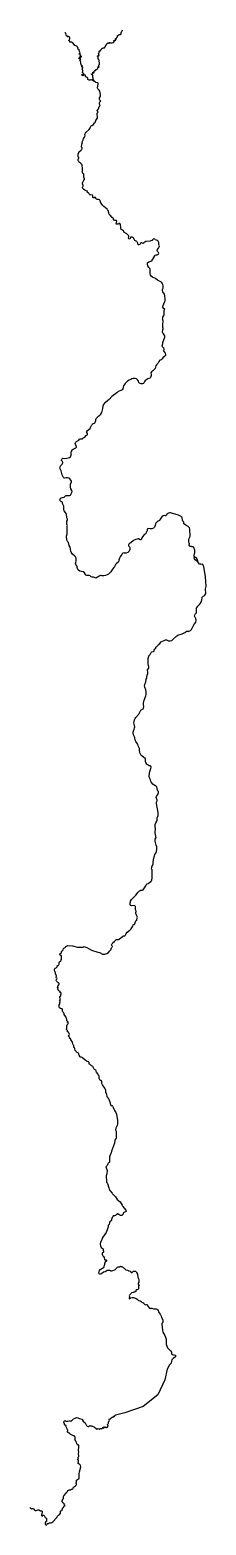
# Model space of a CAD drawing. Header units: inches. Extents: x 475474 to 939762, y -401457 to 3535019.
import ezdxf

# ---------------------------------------------------------------- set-up
doc = ezdxf.new("R2010")
doc.units = ezdxf.units.IN
doc.header["$MEASUREMENT"] = 0

msp = doc.modelspace()

# ---------------------------------------------------------------- linework, layer by layer
for points in [[(655534, 3393799), (655239, 3394768), (654646, 3395551), (653606, 3396067), (649501, 3396482), (648117, 3397074), (645915, 3399054), (643045, 3400450), (640458, 3402252), (639186, 3402766), (637762, 3403766), (636921, 3403996), (635996, 3403796), (634531, 3402838), (633725, 3402550), (631569, 3402580), (629708, 3403147), (628412, 3404212), (627918, 3405720), (627806, 3407993), (627490, 3409051), (626824, 3409499), (626696, 3409754), (625466, 3410241), (624281, 3410546), (623286, 3410860), (622978, 3410928), (622263, 3412349), (622061, 3413375), (622089, 3414509), (621937, 3415431), (621153, 3415811), (618332, 3416420), (615032, 3414440), (613124, 3415212), (612445, 3416650), (613142, 3418042), (618010, 3419161), (617330, 3420294), (614332, 3422058), (614038, 3423509), (614339, 3424967), (614804, 3426282), (615064, 3427308), (614861, 3428379), (614340, 3429527), (612909, 3431805), (613702, 3432750), (614464, 3433910), (614981, 3435235), (615087, 3436700), (614241, 3436957), (613445, 3436835), (612767, 3436805), (612214, 3437337), (611919, 3438178), (611936, 3438998), (612466, 3439683), (613658, 3440095), (613660, 3440853), (611506, 3441735), (610202, 3443541), (609541, 3445986), (609320, 3450292), (609067, 3451741), (608516, 3452847), (607557, 3453289), (607040, 3453956), (607783, 3455384), (608833, 3456706), (609388, 3457074), (608956, 3458714), (607863, 3458742), (606440, 3458363), (605029, 3458810), (604837, 3459927), (605600, 3461286), (606640, 3462454), (607247, 3463007), (610021, 3463621), (611346, 3464167), (611487, 3465120), (610488, 3465753), (608999, 3465682), (605763, 3465134), (608205, 3466539), (608694, 3467129), (609046, 3468120), (609121, 3469277), (608728, 3470239), (607599, 3470640), (605265, 3471064), (605585, 3472117), (607006, 3473460), (607933, 3474769), (607424, 3476429), (604936, 3479640), (604722, 3480218), (605982, 3480904), (604907, 3482411), (603114, 3483886), (602217, 3484473), (601921, 3485334), (602264, 3486825), (602225, 3487845), (601755, 3488834), (600306, 3490484), (599999, 3490946), (599247, 3491845), (594282, 3494109), (589460, 3499995), (588625, 3500721), (587470, 3501055), (586855, 3501351), (585688, 3502686), (584898, 3503060), (584086, 3503008), (583675, 3502732), (583335, 3502446), (582812, 3502378), (582791, 3502329), (580979, 3502383), (580995, 3502959), (580365, 3505696), (579885, 3506560), (579166, 3506562), (579164, 3505816), (578507, 3505818), (578266, 3506122), (578231, 3506245), (578138, 3506339), (577728, 3506565), (577730, 3507193), (578939, 3508220), (579851, 3509804), (580461, 3511722), (580682, 3513760), (580571, 3514809), (580265, 3515604), (579794, 3516237), (579190, 3516782), (578769, 3517048), (577882, 3517496), (577421, 3517879), (576600, 3518266), (575998, 3517833), (575658, 3517153), (575595, 3516791), (574646, 3517107), (573954, 3517618), (573535, 3518329), (573383, 3519289), (572944, 3520331), (571980, 3520782), (571004, 3520989), (570584, 3521316), (570657, 3523801), (570456, 3525754), (569457, 3526956), (567722, 3527205)], [(645915, 3399054), (644755, 3400793), (642769, 3403129), (642336, 3404295), (642318, 3407155), (642014, 3408761), (641246, 3409462), (641617, 3413984), (641579, 3415004), (640442, 3416183), (637716, 3417873), (636560, 3419300), (638868, 3418828), (639833, 3418841), (640933, 3419288), (641900, 3420078), (641994, 3420701), (641713, 3421291), (641597, 3421989), (641579, 3423152), (641334, 3423506), (641426, 3423456), (642386, 3423372), (643221, 3422969), (643563, 3422276), (643845, 3422126), (644541, 3423367), (644899, 3424734), (644840, 3425691), (644986, 3426539), (645990, 3427575), (646966, 3428055), (648727, 3428322), (649586, 3428888), (649706, 3429437), (649564, 3430149), (649540, 3430762), (649977, 3431018), (650090, 3431132), (651734, 3431706), (654681, 3433774), (654682, 3434399), (654084, 3435154), (653881, 3436198), (654074, 3437235), (654692, 3437982), (655282, 3437864), (655973, 3437237), (656911, 3436790), (658267, 3437219), (657131, 3438526), (657405, 3440881), (659008, 3445501), (659185, 3448223), (657950, 3452869), (657608, 3455607), (657384, 3456359), (656892, 3456570), (656410, 3456633), (656179, 3456954), (655467, 3459433), (655068, 3463685), (654069, 3464582), (653558, 3465298), (653277, 3466013), (653817, 3466440), (656206, 3467007), (656910, 3467362), (657362, 3467398), (657579, 3467681), (657643, 3468764), (657408, 3469154), (656829, 3469672), (656137, 3470171), (655497, 3470518), (656293, 3470634), (656730, 3470797), (657089, 3471006), (657650, 3471201), (656235, 3472276), (656597, 3473075), (657677, 3473790), (658367, 3474640), (658283, 3475912), (657798, 3476708), (657430, 3477501), (657670, 3478767), (658535, 3479791), (659665, 3480073), (660898, 3480210), (662060, 3480822), (662302, 3481263), (662993, 3484126), (663527, 3484383), (664210, 3484486), (664863, 3484937), (665616, 3485876), (666336, 3486562), (667241, 3487118), (668531, 3487675), (669251, 3487808), (671792, 3487666), (672357, 3487915), (672538, 3488511), (672586, 3489212), (672845, 3489788), (676844, 3495360), (678603, 3496641), (678605, 3497270), (678264, 3498135), (679020, 3498864), (680116, 3499681), (680838, 3500815), (682274, 3500161), (683993, 3499739), (685020, 3499859), (684355, 3500805), (684357, 3501431), (684778, 3501614), (684861, 3501687), (684861, 3501798), (685078, 3502116), (688284, 3501229), (692057, 3501103), (695408, 3501994), (697354, 3504137), (697266, 3505528), (696652, 3506364), (696684, 3506773), (698482, 3506881), (700506, 3507322), (702013, 3508347), (702196, 3509494), (700247, 3510301), (700532, 3511077), (700713, 3511435), (700970, 3511733), (701689, 3511731), (702560, 3511121), (703443, 3511113), (703794, 3511566), (703128, 3512352), (703131, 3513099), (705397, 3515604), (706336, 3517108), (706731, 3518944), (706629, 3519209), (706404, 3519422), (706179, 3519741), (706078, 3520317), (706346, 3520671), (706993, 3520633), (707711, 3520513), (708235, 3520617), (709599, 3521649), (710047, 3522235), (710400, 3523353), (711785, 3522859), (713316, 3523308), (716206, 3524699), (716208, 3525392), (715262, 3526684), (715590, 3528293), (716672, 3529660), (717994, 3530231), (717723, 3530892), (718344, 3532375), (719831, 3535019)], [(613011, 3179634), (612510, 3180248), (611088, 3181614), (610787, 3182121), (610020, 3183141), (605081, 3186731), (604151, 3188088), (603472, 3189570), (603066, 3191330), (602944, 3193502), (603038, 3194354), (603266, 3195398), (603627, 3196275), (604553, 3197267), (604136, 3198669), (602962, 3200955), (602618, 3202928), (602982, 3209151), (603209, 3209661), (603702, 3210145), (604191, 3210833), (604580, 3212765), (604952, 3213685), (605446, 3214525), (605920, 3215148), (610954, 3218753), (611675, 3219753), (611892, 3220316), (612886, 3222105), (613120, 3223245), (612994, 3224512), (612652, 3225143), (612172, 3225624), (611691, 3226422), (611286, 3228294), (611597, 3229902), (612124, 3231444), (612416, 3233152), (612480, 3234115), (612646, 3235047), (612972, 3235924), (613512, 3236678), (613899, 3237577), (613645, 3238447), (613221, 3239405), (613163, 3240584), (613910, 3242099), (615119, 3243418), (616251, 3245001), (616989, 3248969), (617623, 3250126), (619707, 3252602), (620542, 3254303), (620715, 3255975), (620443, 3259979), (620847, 3261482), (621811, 3263201), (623972, 3266011), (631428, 3273013), (633400, 3275820), (634831, 3279827), (635913, 3281925), (637326, 3282832), (638507, 3283285), (642748, 3286385), (645975, 3290534), (647122, 3291588), (648332, 3293270), (648579, 3293735), (648747, 3295093), (649108, 3295799), (649596, 3296263), (653135, 3301720), (653610, 3302858), (652708, 3314659), (652865, 3315839), (653225, 3316414), (653791, 3317002), (654271, 3317881), (654377, 3319331), (654124, 3320507), (653116, 3321746), (652883, 3322889), (653081, 3323758), (653585, 3324352), (654305, 3324904), (655112, 3325682), (656118, 3327443), (657991, 3333424), (658624, 3334063), (659343, 3334443), (659935, 3335004), (660220, 3336206), (658996, 3339149), (658728, 3340397), (658919, 3342978), (659643, 3344954), (660827, 3346397), (662420, 3347425), (659986, 3350263), (659107, 3351902), (658764, 3354029), (659170, 3356145), (661036, 3359221), (661739, 3361360), (661719, 3365230), (660909, 3369475), (659585, 3373321), (658104, 3375985), (655432, 3378602), (654282, 3380126), (653820, 3381998), (655583, 3392861), (655534, 3393799)], [(661707, 3081633), (661062, 3085715), (659223, 3087848), (656365, 3088660), (652664, 3088798), (650693, 3089595), (649570, 3091339), (648893, 3093085), (648372, 3093878), (647655, 3094046), (647066, 3094282), (646384, 3094228), (644740, 3092976), (643832, 3092664), (642832, 3092506), (641884, 3092465), (641707, 3093499), (641745, 3098242), (641544, 3099605), (640059, 3100280), (635574, 3100590), (633602, 3101049), (632298, 3102060), (630705, 3104760), (629376, 3106054), (626355, 3107679), (626035, 3108631), (627167, 3110336), (623710, 3111581), (620187, 3113361), (617132, 3115425), (615010, 3117560), (614067, 3119504), (614428, 3120649), (615267, 3121780), (615743, 3123646), (615410, 3125714), (614229, 3129369), (614328, 3131799), (615010, 3133820), (616895, 3137439), (617269, 3139325), (617619, 3139874), (618348, 3140474), (619094, 3141217), (619429, 3142200), (619237, 3143230), (618310, 3145647), (618005, 3146855), (618026, 3155051), (617576, 3155593), (615558, 3156555), (615109, 3157160), (614947, 3158049), (614099, 3159442), (613681, 3160357), (613404, 3162271), (613690, 3163978), (614156, 3165562), (614416, 3167129), (614225, 3173012), (613526, 3176402), (613327, 3178607), (613011, 3179634)], [(789228, 2924602), (794303, 2925899), (796817, 2927167), (804261, 2940043), (805958, 2941868), (808266, 2942637), (810674, 2942750), (812955, 2943319), (814599, 2944625), (815144, 2946950), (814407, 2948593), (811512, 2951407), (810862, 2953140), (811198, 2955709), (812053, 2957243), (814481, 2960017), (816353, 2963774), (816920, 2966297), (816291, 2968348), (815324, 2970364), (815084, 2975208), (814538, 2977402), (813272, 2978824), (811279, 2980254), (809187, 2981369), (805671, 2982515), (804251, 2983841), (802634, 2984710), (800152, 2984002), (799278, 2983128), (798839, 2982081), (798544, 2981089), (798065, 2980408), (797091, 2980171), (794287, 2979814), (793691, 2979275), (792449, 2978474), (781945, 2978080), (780047, 2977514), (778240, 2976307), (776030, 2974251), (773792, 2972956), (772155, 2973554), (770559, 2974604), (768485, 2974667), (766723, 2973218), (766030, 2971296), (765021, 2969622), (762370, 2968915), (760512, 2969548), (759851, 2971129), (759642, 2973232), (759157, 2975418), (758321, 2976602), (756814, 2978037), (755142, 2979246), (753781, 2979761), (751899, 2980875), (748389, 2987771), (746820, 2988879), (745166, 2989283), (740877, 2989231), (740515, 2987965), (740082, 2985478), (738873, 2983796), (736212, 2984922), (735490, 2986736), (736436, 2991249), (735878, 2993174), (730769, 2998197), (723312, 3002907), (722588, 3004083), (721723, 3006110), (719729, 3007564), (717569, 3008630), (716148, 3009529), (714786, 3013518), (714521, 3023005), (712617, 3025412), (711111, 3025686), (710326, 3025470), (708247, 3023987), (706872, 3023408), (705795, 3023210), (703556, 3023281), (702970, 3024580), (704682, 3031897), (703457, 3033538), (701356, 3033544), (699049, 3033186), (697144, 3033710), (696429, 3034461), (696103, 3035155), (696033, 3036022), (696037, 3037336), (695672, 3038768), (694737, 3039733), (692399, 3041322), (686967, 3046993), (684686, 3050208), (683116, 3053538), (681380, 3059408), (680330, 3061490), (678900, 3063427), (669863, 3070437), (666848, 3073783), (661707, 3081633)], [(826014, 2751003), (826093, 2753216), (825338, 2760210), (825641, 2762019), (826780, 2765891), (826726, 2767876), (825379, 2772344), (825158, 2773713), (825395, 2777139), (825891, 2778662), (828229, 2782761), (828994, 2784853), (829206, 2787070), (829084, 2796373), (829395, 2797340), (830115, 2798352), (830877, 2799746), (830285, 2800391), (828270, 2800952), (826031, 2804887), (826608, 2809166), (830539, 2817821), (831566, 2821891), (831990, 2826129), (831313, 2834736), (829955, 2839030), (826137, 2845833), (824858, 2849272), (824825, 2851673), (826567, 2854793), (827025, 2857010), (826664, 2860989), (825688, 2864760), (824077, 2868210), (821882, 2870593), (811939, 2875870), (806207, 2880272), (798855, 2884152), (795421, 2886490), (792932, 2889659), (791998, 2894011), (792742, 2902319), (792365, 2904649), (791408, 2906429), (789179, 2909250), (786529, 2913644), (784971, 2918019), (785516, 2921851), (789228, 2924602)], [(826014, 2751003), (825846, 2749838), (825669, 2747468), (825251, 2744883), (824291, 2740915), (825111, 2738120), (826907, 2735026), (828212, 2731829), (830046, 2729202), (830022, 2725276), (826981, 2715920), (825210, 2712681), (824492, 2709235), (823914, 2704649), (823436, 2702681), (824404, 2701334), (826148, 2699589), (827370, 2697577), (828083, 2693555), (827832, 2690453), (829229, 2687250), (832005, 2683601), (832727, 2680662), (832410, 2677576), (831022, 2675702), (825926, 2671561), (824382, 2668828), (821750, 2666611), (817500, 2665714), (815482, 2662194), (812444, 2656324), (809220, 2653078), (807420, 2650477), (805111, 2643881), (803451, 2641399), (801360, 2638964), (799923, 2637640), (798668, 2637040), (797191, 2636034), (795540, 2634774), (794458, 2632411), (794753, 2628894), (794562, 2625271), (793954, 2622208), (793240, 2619754), (791676, 2618532), (788936, 2617613), (786117, 2616051), (783605, 2614389), (781001, 2612933), (779299, 2611581), (777525, 2609007), (775638, 2605923), (774691, 2604043), (772510, 2603373), (769051, 2603318), (765999, 2604070), (763930, 2604899), (762249, 2607047), (762054, 2610182), (759924, 2613119), (756112, 2616213), (752776, 2617594), (747607, 2617045), (744191, 2615995), (741221, 2614933), (736778, 2612651), (732781, 2610186), (726481, 2604256), (724386, 2601495), (722499, 2598377), (721107, 2594758), (720557, 2590472), (718748, 2587609), (715264, 2585495), (710794, 2583980), (707900, 2582713), (704413, 2579814), (691624, 2570134), (684109, 2562362), (679519, 2558251), (674717, 2554490), (672358, 2552446), (669811, 2548502), (667784, 2544337), (666500, 2538420), (665407, 2531471), (664384, 2527731), (661610, 2523076), (659341, 2519742), (654295, 2516585), (651706, 2514017), (649416, 2510672), (648695, 2508859), (648422, 2505821), (647647, 2502893), (646822, 2500411), (645043, 2498545), (642090, 2497658), (639821, 2496253), (638589, 2494406), (637820, 2493473)], [(554898, 2297398), (555853, 2301795), (558370, 2303396), (561785, 2303918), (565568, 2305045), (569561, 2308016), (571351, 2308810), (573472, 2309211), (579638, 2308791), (582391, 2310128), (584672, 2313383), (586128, 2317353), (586453, 2320870), (585996, 2322406), (583606, 2326923), (582532, 2331085), (582133, 2335263), (582276, 2337179), (582674, 2339162), (584783, 2345018), (584715, 2346545), (582944, 2349706), (580601, 2353040), (578076, 2354852), (574935, 2355609), (570744, 2355767), (567089, 2355056), (565387, 2355173), (563959, 2356497), (560822, 2363330), (557959, 2374310), (556116, 2377376), (554651, 2380815), (555427, 2384519), (557377, 2387952), (560273, 2391828), (561335, 2393690), (562148, 2395689), (562264, 2397345), (561276, 2398846), (559847, 2400078), (558828, 2401468), (559058, 2403435), (559945, 2404998), (561140, 2406382), (562624, 2407123), (566313, 2406416), (573012, 2407913), (576744, 2408200), (580232, 2408990), (582793, 2411134), (583816, 2415438), (583938, 2424010), (584256, 2424533), (585629, 2425569), (586065, 2426435), (586275, 2428743), (586713, 2429797), (589180, 2431393), (596693, 2434828), (598293, 2436898), (597331, 2440602), (595563, 2443208), (594598, 2445749), (596115, 2449279), (598523, 2451605), (604105, 2455048), (606564, 2457153), (608253, 2458092), (612098, 2457981), (613725, 2458636), (615211, 2459763), (618395, 2461544), (619871, 2462778), (624049, 2467325), (625397, 2468494), (626956, 2470182), (627605, 2472027), (624303, 2476472), (626202, 2479504), (632016, 2483769), (634000, 2485730), (635607, 2488132), (637820, 2493473)], [(876675, 2251587), (873643, 2253877), (870289, 2255896), (866719, 2257514), (845885, 2263208), (843036, 2263481), (840715, 2263063), (838729, 2262040), (836911, 2260514), (836290, 2259670), (835496, 2257739), (834752, 2256692), (833794, 2255968), (832997, 2255930), (832109, 2256169), (830791, 2256290), (826369, 2255356), (823313, 2253210), (818611, 2246537), (818240, 2245716), (818111, 2245119), (817879, 2244648), (817112, 2244200), (817059, 2243788), (816751, 2243224), (815674, 2241925), (813276, 2242736), (811584, 2241004), (810238, 2238603), (807697, 2236510), (806812, 2234400), (805571, 2229814), (803719, 2225786), (800952, 2223146), (797106, 2221758), (792033, 2221495), (787208, 2221994), (785459, 2221239), (784746, 2218754), (784533, 2216104), (783941, 2214687), (781942, 2212265), (780911, 2209291), (780500, 2208471), (779475, 2207514), (776983, 2206040), (775790, 2205064), (772288, 2200668), (769618, 2196327), (769339, 2195229), (769305, 2194205), (769088, 2193297), (768176, 2192529), (767103, 2192377), (765674, 2192583), (764440, 2193044), (763905, 2193645), (762975, 2195186), (760779, 2195266), (752243, 2192843), (748830, 2190683), (741611, 2184924), (737748, 2182506), (735967, 2180965), (735226, 2179196), (735679, 2176874), (736746, 2175344), (737938, 2174109), (738781, 2172673), (739056, 2167175), (736932, 2162483), (733235, 2159058), (728737, 2157389), (727383, 2157265), (726030, 2157323), (724765, 2157619), (723674, 2158236), (720336, 2157214), (719390, 2156721), (718785, 2155937), (717655, 2153567), (713185, 2147741), (711490, 2144342), (709637, 2139223), (708796, 2134275), (707550, 2132539), (703534, 2129975), (700984, 2127305), (699718, 2125551), (699178, 2124222), (698455, 2121472), (696734, 2119351), (692720, 2115349), (688565, 2108487), (686208, 2105457), (682626, 2102376), (678739, 2100026), (674446, 2098322), (669962, 2097486), (665485, 2097763), (663102, 2098189), (661325, 2098177), (659639, 2097601), (648979, 2091685), (645282, 2093370), (643405, 2093835), (641455, 2093996), (639302, 2094431), (637324, 2095471), (633950, 2097847), (631931, 2098714), (630104, 2098924), (625662, 2098703), (623305, 2099535), (621677, 2101498), (619609, 2105599), (616169, 2108132), (607229, 2109724), (603212, 2112523), (602033, 2114484), (599963, 2119901), (599611, 2122122), (599063, 2123749), (596664, 2127853), (596057, 2130259), (596241, 2132599), (597307, 2136519), (597569, 2138975), (597437, 2141635), (597050, 2143910), (596360, 2145912), (595384, 2147754), (594239, 2149225), (588150, 2154773), (584282, 2160011), (583215, 2162487), (581412, 2172941), (578972, 2177742), (576861, 2185682), (575756, 2186894), (574379, 2187758), (573730, 2189839), (573230, 2194577), (571824, 2200432), (571818, 2202195), (573743, 2208679), (574045, 2210944), (574085, 2228182), (574411, 2230124), (573950, 2231727), (573193, 2233269), (572609, 2235017), (572552, 2236551), (573074, 2241437), (574343, 2244605), (574220, 2246641), (573653, 2248669), (573003, 2250236), (572471, 2252145), (571949, 2258615), (570782, 2261764), (569102, 2264620), (565372, 2268811), (564835, 2270384), (564855, 2279171), (564517, 2281209), (562009, 2285994), (561698, 2288261), (561778, 2289902), (561439, 2291310), (559879, 2292883), (558159, 2293672), (556551, 2294141), (555352, 2295105), (554898, 2297398)], [(782258, 1826041), (783183, 1828102), (783504, 1829837), (783653, 1831816), (784467, 1835773), (786151, 1840952), (786503, 1842675), (786484, 1844623), (785348, 1848165), (785292, 1849850), (788591, 1854211), (788645, 1858329), (787268, 1866383), (787313, 1880514), (787679, 1883125), (788089, 1883970), (788418, 1886367), (788764, 1887408), (789414, 1888327), (792014, 1890808), (793116, 1892450), (793820, 1894222), (794785, 1895928), (796626, 1897365), (800975, 1898465), (802473, 1899510), (803068, 1902059), (803341, 1904455), (804151, 1905488), (807419, 1906679), (807572, 1909533), (808822, 1911164), (812800, 1914074), (813365, 1915039), (814249, 1917140), (818176, 1919848), (821480, 1923895), (833129, 1929026), (835360, 1929378), (837209, 1928659), (838812, 1927508), (840800, 1926820), (843043, 1926547), (845442, 1926704), (849093, 1927873), (851942, 1929856), (862273, 1939892), (865009, 1941904), (876872, 1944888), (880449, 1946502), (883450, 1948311), (886198, 1950579), (887886, 1951681), (889561, 1952144), (894165, 1952436), (896605, 1952896), (898506, 1953655), (901134, 1956526), (907132, 1968339), (909839, 1971896), (912253, 1976046), (913545, 1980584), (912900, 1985330), (912012, 1986830), (910844, 1988315), (909845, 1989948), (909429, 1991884), (909965, 1994785), (911247, 1996582), (912871, 1998234), (914386, 2000710), (914828, 2002848), (914422, 2010429), (914830, 2013218), (915921, 2015495), (917536, 2017454), (922632, 2022325), (925274, 2025812), (927382, 2029869), (928854, 2034606), (929650, 2039955), (930569, 2042743), (932131, 2043945), (934497, 2044721), (936581, 2046639), (938148, 2049116), (938973, 2051518), (939111, 2054009), (938296, 2061147), (938484, 2063630), (939762, 2070757), (938262, 2095141), (933551, 2122173), (930356, 2128046), (925632, 2127717), (925635, 2128411), (922019, 2128186), (919327, 2131898), (915692, 2143134), (915135, 2144359), (914271, 2145323), (913139, 2145750), (910612, 2145969), (909644, 2146445), (908248, 2148688), (908129, 2151016), (909997, 2159111), (909868, 2165716), (909366, 2167966), (908658, 2169918), (906983, 2172663), (906500, 2173169), (905746, 2173641), (904674, 2173789), (903274, 2173781), (902050, 2173998), (901527, 2174828), (901017, 2175211), (897540, 2175268), (896336, 2175599), (895609, 2176465), (895230, 2177674), (895056, 2179015), (895146, 2179728), (895694, 2181723), (895786, 2182956), (895534, 2184079), (894304, 2187120), (894615, 2194034), (895118, 2195902), (896882, 2199238), (897274, 2200461), (897438, 2201815), (897224, 2220177), (895615, 2224362), (892730, 2227489), (886918, 2230572), (883215, 2233499), (881339, 2234443), (881010, 2235286), (880915, 2237491), (880680, 2238931), (880107, 2239973), (878785, 2241707), (877889, 2244107), (876675, 2251587)], [(919215, 2132040), (917509, 2134576), (911050, 2140154), (909296, 2142262), (908427, 2144744), (909101, 2147443)], [(807930, 1408842), (807688, 1412622), (805824, 1421470), (806024, 1432752), (805104, 1434948), (805310, 1438830), (805971, 1443131), (807207, 1447192), (809987, 1451865), (810553, 1453863), (811186, 1460220), (813101, 1466576), (813831, 1474799), (808877, 1498206), (808833, 1500278), (809271, 1501851), (809887, 1503367), (810377, 1505277), (810410, 1507450), (810010, 1509748), (808598, 1513963), (808964, 1516738), (813392, 1523696), (814726, 1526551), (814683, 1528894), (813924, 1530309), (812847, 1531416), (811895, 1532843), (810997, 1538762), (810147, 1540346), (809538, 1541204), (808831, 1543073), (808315, 1543917), (807501, 1544453), (805862, 1544641), (805135, 1545070), (799775, 1549446), (795841, 1553430), (794877, 1554886), (794247, 1556712), (793394, 1560754), (790445, 1565796), (789858, 1569999), (790609, 1578570), (791620, 1582496), (794431, 1590179), (795005, 1594296), (794300, 1596707), (792635, 1597181), (790618, 1597111), (788888, 1597882), (787811, 1598849), (784888, 1600891), (783567, 1602167), (780692, 1606293), (780018, 1607731), (779745, 1609790), (779938, 1614632), (779663, 1615982), (770566, 1623640), (767834, 1626698), (765990, 1630044), (764931, 1633622), (764434, 1637442), (764329, 1641533), (764054, 1643055), (762588, 1646996), (761043, 1649754), (760072, 1653935), (759379, 1655726), (755010, 1661640), (753089, 1665007), (751546, 1672162), (748138, 1679395), (747283, 1683099), (747599, 1686486), (749880, 1694036), (751251, 1697273), (751771, 1700468), (750033, 1707195), (749503, 1710542), (749942, 1714087), (751025, 1718320), (752526, 1722295), (754216, 1725048), (762602, 1733469), (764627, 1737055), (765939, 1740880), (766785, 1742500), (768202, 1744055), (773730, 1747745), (775066, 1749550), (775549, 1752477), (774705, 1759619), (774751, 1762851), (776503, 1770424), (780545, 1781384), (781424, 1785122), (782036, 1793252), (781371, 1797318), (778426, 1804344), (777749, 1808053), (778286, 1811709), (780777, 1818867), (781693, 1824773), (782258, 1826041)], [(637797, 1111757), (654259, 1106937), (658935, 1106326), (661145, 1105566), (662081, 1104096), (662908, 1103174), (664807, 1102251), (666940, 1101533), (668465, 1101250), (673094, 1101915), (677858, 1103711), (682207, 1106271), (685612, 1109244), (688624, 1113464), (690030, 1116137), (690621, 1118385), (690948, 1118996), (692427, 1120529), (692765, 1121568), (692463, 1122656), (691045, 1124584), (690642, 1125952), (691065, 1128234), (693606, 1131039), (694538, 1133475), (695353, 1133834), (697479, 1133965), (698269, 1134518), (699921, 1137937), (701908, 1139308), (704082, 1140013), (708913, 1140301), (711127, 1140912), (720772, 1148716), (722798, 1149513), (725367, 1149795), (726524, 1150568), (727638, 1152386), (729328, 1156221), (731728, 1159655), (738701, 1164695), (742154, 1168182), (745296, 1172636), (746666, 1175142), (747526, 1178471), (748256, 1179355), (749285, 1179901), (750404, 1180082), (751245, 1180520), (751894, 1181590), (754014, 1187957), (754859, 1189679), (756158, 1190394), (756909, 1191500), (758401, 1196993), (758678, 1199128), (758226, 1201183), (756288, 1204520), (755623, 1206635), (754664, 1208791), (754438, 1210007), (754569, 1211276), (755076, 1213753), (755100, 1215164), (754865, 1216479), (753752, 1219938), (753583, 1221372), (753768, 1225095), (753409, 1227546), (752304, 1228855), (750515, 1229379), (743179, 1229336), (740612, 1230119), (739515, 1232319), (739804, 1237093), (740258, 1239240), (740967, 1241473), (743493, 1245607), (754582, 1256647), (760738, 1264637), (764463, 1268169), (768209, 1270085), (769241, 1270116), (771490, 1269876), (772477, 1270071), (773732, 1271037), (780582, 1281211), (782119, 1284288), (783254, 1285976), (783984, 1286673), (787687, 1288044), (789148, 1289866), (793338, 1292104), (794664, 1293048), (796908, 1297586), (797533, 1301917), (797618, 1322007), (797398, 1323102), (796439, 1325417), (796209, 1326756), (796386, 1329479), (796877, 1331973), (800108, 1339519), (800584, 1341881), (801268, 1351794), (803383, 1360237), (804994, 1364168), (807010, 1367586), (809072, 1372245), (809854, 1377976), (809594, 1383879), (808517, 1389043), (805316, 1398842), (805106, 1404498), (807930, 1408842)], [(639456, 806934), (637386, 807852), (636677, 808571), (635209, 810411), (634439, 811007), (632623, 811916), (632055, 812391), (631662, 813467), (631288, 816079), (630646, 817280), (629541, 818006), (626978, 818649), (625964, 819300), (624458, 820520), (621009, 822331), (613977, 828951), (613191, 829392), (610567, 830058), (609663, 830167), (608724, 830407), (608091, 831002), (605258, 835587), (604602, 837314), (604353, 839517), (603595, 840873), (598625, 843901), (596499, 847112), (595171, 848210), (594650, 848879), (594176, 852559), (593509, 854034), (592568, 855412), (591547, 857696), (590844, 860828), (589122, 863044), (588441, 864874), (587970, 869647), (586934, 872013), (583692, 875918), (583012, 878111), (582700, 879645), (581924, 879927), (580984, 879826), (580172, 880229), (580092, 880725), (580288, 882108), (580178, 882558), (579012, 883736), (578698, 884166), (578191, 884548), (577096, 885668), (576378, 886835), (576989, 887378), (578259, 887490), (579022, 887909), (579379, 888776), (579484, 890208), (579160, 892423), (578266, 894650), (577000, 896371), (574635, 897551), (574536, 898688), (574671, 900028), (574542, 901073), (573873, 901819), (572210, 903241), (571643, 904279), (571849, 905252), (572653, 905965), (573234, 906746), (572406, 908915), (573216, 914238), (573573, 914932), (574057, 915426), (574578, 916353), (575154, 917124), (575867, 917895), (576107, 918719), (575236, 919631), (575238, 920433), (576020, 920537), (576468, 920707), (576864, 920927), (577424, 921149), (575444, 921855), (574591, 921885), (574593, 922758), (576028, 923837), (575339, 924611), (573903, 925370), (573117, 926362), (573125, 929635), (572898, 930474), (571920, 931212), (570852, 935401), (564632, 943663), (565803, 944738), (564578, 946944), (562501, 949537), (561160, 951737), (561026, 953373), (561142, 955140), (561044, 956781), (560336, 958064), (559076, 958167), (557753, 957555), (556854, 957615), (556843, 959745), (554127, 958359), (552697, 962005), (552378, 966946), (552932, 969426), (554631, 970028), (554395, 971378), (553636, 972732), (553688, 973346), (555555, 974099), (555447, 975892), (553347, 979743), (554110, 980085), (556181, 981400), (555539, 982608), (555063, 985918), (554075, 987077), (554794, 990267), (555329, 990875), (556041, 991302), (556652, 991892), (557244, 995050), (557781, 996683), (557887, 998363), (556936, 1000576), (556545, 1000699), (555239, 1000488), (554817, 1000580), (554716, 1001083), (554923, 1002574), (554823, 1003054), (551794, 1005329), (551271, 1005861), (550933, 1007101), (549423, 1008841), (549080, 1009893), (549429, 1011383), (550016, 1012595), (550135, 1013557), (549089, 1014319), (549078, 1013925), (549138, 1013102), (549086, 1012726), (548440, 1012727), (548489, 1014149), (548803, 1015624), (549299, 1017051), (549876, 1018306), (551901, 1021214), (552707, 1022939), (552671, 1024686), (552063, 1025609), (551352, 1025905), (550590, 1025984), (549894, 1026291), (545761, 1030633), (544890, 1031905), (544151, 1033491), (545465, 1034624), (546525, 1035911), (546956, 1037400), (546360, 1039142), (545585, 1038345), (545020, 1040246), (545171, 1044298), (544957, 1046330), (544502, 1047301), (543260, 1048667), (542779, 1049601), (542664, 1050314), (542784, 1051920), (542786, 1052787), (542399, 1054608), (541194, 1056992), (540663, 1058377), (540449, 1060379), (540738, 1062270), (541336, 1063822), (542096, 1064824), (542737, 1065125), (544456, 1065427), (545000, 1065616), (546851, 1067745), (547075, 1067939), (547244, 1068585), (547528, 1070524), (547794, 1071193), (548369, 1071625), (549845, 1072163), (550644, 1072712), (551796, 1074086), (552226, 1075317), (552794, 1079158), (553795, 1081285), (555206, 1082436), (556708, 1083359), (557906, 1084796), (557181, 1085652), (557437, 1086313), (558089, 1086990), (558559, 1087906), (558576, 1095514), (558341, 1097247), (557697, 1097875), (556782, 1098234), (555737, 1099139), (554463, 1102071), (555635, 1103213), (557568, 1104023), (558600, 1105941), (559130, 1108568), (560318, 1110152), (561714, 1111334), (562826, 1112738), (563994, 1116511), (564912, 1117810), (566805, 1118304), (568250, 1118885), (569428, 1120249), (570464, 1121832), (571504, 1123071), (573266, 1124018), (575184, 1124457), (587930, 1123835), (601224, 1120286), (605682, 1119734), (613970, 1119714), (615573, 1120088), (616907, 1120845), (618424, 1121454), (620635, 1121362), (625243, 1119591), (637797, 1111757)], [(693706, 700930), (692949, 702335), (692228, 702343), (691552, 701856), (690927, 701815), (690032, 702804), (689086, 704236), (688339, 705770), (688038, 707048), (687740, 709401), (684594, 718609), (683568, 720481), (682385, 722117), (681305, 722815), (680106, 724098), (679200, 727046), (678109, 732475), (675638, 738480), (675194, 743165), (674783, 745292), (674098, 747190), (673254, 748701), (666602, 757725), (665412, 760773), (665060, 765757), (664447, 767964), (662936, 768887), (661049, 769271), (659782, 770380), (658949, 772149), (658341, 774519), (657650, 780005), (657022, 782427), (655857, 783435), (655147, 783859), (654972, 784879), (654873, 786062), (654444, 787010), (651214, 790596), (650422, 792676), (649935, 794767), (649127, 796382), (647336, 797027), (646033, 797710), (645032, 799329), (643456, 802728), (641062, 805501), (639456, 806934)], [(693706, 700930), (694560, 697759), (697965, 690242), (702045, 684432), (703435, 680734), (706177, 663555), (706414, 654115), (705616, 650218), (702195, 643241), (701398, 639608), (701606, 637750), (702600, 633990), (702799, 632357), (702963, 619131), (702695, 617447), (700350, 613925), (699696, 612190), (698393, 603754), (690336, 582658), (689630, 578528), (689092, 576590), (686173, 570796), (685456, 568463), (684804, 563703), (684832, 555741), (685098, 554766), (684994, 553699), (684078, 552918), (682859, 552250), (681868, 551546), (680584, 549526), (678715, 545284), (675561, 541847), (676051, 539423), (678269, 534549), (678658, 532143), (677907, 522944), (676423, 518044), (676088, 516335), (676244, 513729), (677483, 506975), (677468, 501695), (679085, 499362), (679276, 498900), (679917, 497758), (683080, 486322), (684627, 482681), (686510, 479645), (692473, 472118), (693053, 470875), (694063, 469429), (700889, 462371), (705790, 456049), (712972, 449344), (718955, 440808), (720735, 437135), (728550, 427355)], [(728550, 427355), (729265, 424185), (727802, 423178), (722549, 421432), (721393, 419768), (720838, 417205), (719402, 415152), (717350, 413879), (714997, 413655), (713771, 414025), (712505, 414702), (711326, 415581), (710391, 416528), (708515, 416374), (707461, 416603), (707529, 417388), (707683, 418139), (706491, 417911), (704308, 416988), (701766, 414401), (700750, 413696), (698390, 413134), (696108, 412900), (695006, 412398), (694314, 411288), (693793, 410183), (691974, 408558), (691272, 405937), (690756, 402948), (690076, 400725), (686475, 396653), (684953, 394455), (684054, 390389), (683433, 389489), (682721, 388688), (682181, 387889), (681854, 386965), (681399, 383779), (680158, 378771), (676111, 368926), (672266, 362358), (667536, 356665), (665998, 354183), (664617, 349648), (661949, 343497), (660999, 338671), (661340, 333731), (663584, 329517), (665592, 327913), (667161, 326992), (668170, 325592), (668727, 321415), (669149, 320066), (669408, 318642), (669227, 317220), (668653, 316576), (666866, 315520), (666317, 314876), (665985, 312086), (666723, 309591), (668050, 307380), (669514, 305488), (670759, 303020), (672316, 297939), (674120, 296178), (675013, 296262), (676179, 296684), (677178, 296748), (677606, 295763), (677460, 294433), (677031, 293239), (676254, 292382), (675112, 292059), (673549, 291224), (672520, 289153), (671996, 286492), (671973, 283894)], [(660682, 259354), (660632, 259325), (660581, 259287), (659490, 258885), (657939, 260356), (657257, 263159), (657634, 265546), (659178, 268965), (660943, 271448), (665345, 274475), (667049, 275127), (669571, 276431), (670842, 277932), (671303, 279817), (671630, 282327), (671958, 283860)], [(660581, 259296), (661200, 259653), (661200, 259653), (661200, 259653), (661200, 259653), (664020, 260734), (669185, 265060), (674221, 266534), (677774, 268804), (679306, 269315), (686410, 269295), (687362, 269037), (688484, 267920), (689324, 267672), (691261, 267950), (701051, 271684), (702321, 272866), (704418, 275933), (706023, 277332), (707961, 278070), (712169, 278897), (713895, 279806), (714947, 279186), (715930, 279082), (716974, 279123), (718139, 278917), (719252, 278219), (721764, 276172), (723965, 275043), (728108, 270794), (729160, 270398), (732351, 269971), (733414, 269459), (735943, 267868), (739233, 266730), (742679, 263643), (745081, 263529), (746253, 264182), (747916, 266067), (748643, 266681), (749642, 266909), (753304, 266667), (755120, 265689), (756725, 263456), (758602, 259370), (759640, 251069), (760369, 249171), (761519, 247292), (762342, 244752), (762804, 242096), (762848, 239859), (762438, 238421), (761010, 235282), (760716, 233720), (761000, 232289), (761759, 231691), (762888, 231406), (764239, 230873), (762789, 229129), (762239, 228297), (762034, 227278), (762041, 224656), (761850, 223632), (761326, 222863), (761724, 220477), (759744, 219142), (757041, 218355), (755281, 217584), (754887, 216407), (754740, 214888), (754331, 213581), (753139, 213026), (752074, 212690), (751261, 212056), (750414, 211731), (749251, 212299), (747950, 211044), (743149, 209901), (742081, 208610), (741419, 207503), (738217, 204087), (737047, 202478), (737826, 200304), (736751, 196573), (737023, 194449), (740845, 196743), (744648, 197953), (748213, 197812), (751213, 196543)], [(751213, 196543), (753111, 195981), (755160, 195106), (758143, 193331), (760451, 190882), (762820, 190267), (765875, 189027), (768333, 187600), (770799, 185849), (773247, 184781), (775485, 182921)], [(775485, 182921), (776897, 180918), (778665, 179314), (780785, 178670), (782667, 179365)], [(782667, 179365), (784160, 178935), (785228, 177179), (785795, 175359), (790816, 169713), (792256, 168677), (793446, 168615), (794867, 169227), (796591, 169752), (800890, 167971), (803295, 167627), (805813, 167955), (807940, 167803), (809508, 167239), (811005, 166489), (811814, 166000), (813344, 163180), (814397, 159846), (816091, 157543), (818724, 154290)], [(818724, 154290), (819298, 151855), (821693, 148560), (822642, 144719), (825752, 138871), (826160, 136749), (826151, 134061), (825688, 131751), (823442, 129690), (823089, 127125), (824935, 111396), (826170, 106799), (831103, 97945), (833092, 93354), (834376, 88308), (834838, 82638), (834627, 77307), (834801, 74794), (838312, 65233), (839733, 63170), (845828, 57266), (848216, 53765), (848874, 49358)], [(848874, 49358), (849947, 47884), (851132, 47842), (853549, 47138), (855968, 46855), (859336, 45785), (858744, 41483), (852744, 36968), (849362, 33979), (848603, 29756), (847422, 24827), (843189, 20116), (837442, 9367), (830654, -18873), (812165, -58417), (773795, -89162), (725211, -106313), (701212, -112142)], [(583422, -163121), (582462, -162446), (580913, -160761), (579828, -159865), (576786, -158407), (575433, -157256), (574881, -155352), (574995, -154471), (575239, -153775), (575483, -153242), (575595, -152877), (575370, -151919), (574412, -150467), (573811, -148059), (571948, -144475), (571320, -142734), (570922, -139659), (570479, -138915), (569206, -137868), (568776, -137995), (568102, -138417), (567272, -138560), (566374, -137862), (566193, -137136), (566478, -136441), (566884, -135763), (567088, -135068), (566763, -133443), (565243, -132245), (564912, -130956), (565239, -129635), (566031, -128337), (566975, -127203), (567817, -126439), (567817, -126439), (567817, -126439), (567817, -126439), (567817, -126439), (569091, -126558), (569879, -127169), (570419, -127825), (571000, -128140), (572224, -128027), (574163, -127509), (579390, -126977), (581651, -127255), (584153, -128171), (585461, -126916), (589175, -122430), (590685, -121534), (594619, -120123), (598515, -117801), (602176, -118865), (603828, -119798), (606178, -120731), (612002, -122208), (613446, -123447), (616102, -127438), (621021, -132555), (624838, -139426), (626452, -141303), (628484, -142074), (629840, -142020), (630837, -141744), (631714, -141155), (632738, -140084), (633762, -139524), (634854, -139759), (635950, -140249), (636997, -140542), (638807, -140593), (640618, -140876), (642488, -141577), (644487, -142917), (650776, -148426), (653039, -149505), (653736, -147825), (655493, -147203), (657424, -147748), (658689, -149520), (659872, -147958), (661665, -147081), (663578, -146982), (665052, -147844), (666268, -147424), (667059, -146585), (667386, -145380), (667254, -143790), (667671, -144702), (669369, -147114), (670326, -143172), (671035, -142756), (672549, -144251), (673337, -144717), (673864, -144168), (674352, -143357), (674970, -142999), (675753, -143349), (676445, -143931), (677151, -144699), (678346, -144366), (679926, -143518), (681103, -142332), (680922, -140174), (681359, -137820), (681031, -137344), (679985, -137120), (679946, -136598), (681037, -135360), (682053, -133866), (682344, -132678), (682429, -131257), (682850, -129170), (683368, -128406), (684057, -128083), (684650, -127598), (684922, -126363), (684407, -124256), (684258, -123154), (684614, -122679), (687283, -121457), (693064, -116857), (695684, -117027), (696117, -115955), (696761, -115522), (697585, -115640), (698519, -116234), (698294, -115468), (698110, -114319), (697818, -113727), (698958, -113353), (700138, -112805), (701212, -112142)], [(519665, -387235), (519611, -388801), (519371, -389942), (518838, -390962), (517885, -392131), (515744, -396196), (515415, -396590), (516016, -398980), (517756, -400816), (519574, -401457), (520410, -400253), (520681, -398920), (521400, -398041), (522412, -397562), (524788, -397219), (525304, -396785), (525760, -396253), (526782, -395803), (531523, -395245), (533647, -394600), (535687, -392981), (546037, -381222), (547407, -378929), (551697, -374706), (552507, -374186), (553898, -373685), (554581, -373089), (555776, -369891), (555938, -369775), (556495, -365196), (557296, -363806), (559997, -362971), (560292, -362102), (560207, -359609), (560544, -358276), (561273, -357796), (561996, -357427), (562521, -355584), (563038, -354936), (563797, -354485), (564783, -354325), (565341, -353735), (566964, -351059), (568063, -350273), (567611, -348741), (566719, -347736), (566130, -346778), (566598, -345474), (564729, -344890), (563141, -343187), (560572, -339342), (560349, -337283), (561543, -334659), (563801, -331173), (563858, -328157), (564191, -326302), (565029, -324750), (571010, -317590), (571683, -315347), (572180, -314693), (574155, -313277), (574662, -312594), (575515, -311007), (575870, -310486), (577703, -309197), (579261, -308928), (580726, -309030), (582304, -308877), (583720, -308498), (584277, -308168), (584491, -307589), (584912, -306795), (585837, -306751), (587252, -307190), (588832, -305918), (589467, -304585), (589890, -303136), (590789, -301532), (593033, -299664), (595473, -298307), (597560, -296717), (598658, -294168), (598543, -293675), (597890, -292136), (597663, -291805), (597108, -291351), (597313, -290366), (597780, -289485), (598023, -289312), (598686, -282818), (598686, -282818), (598686, -282818), (598686, -282818), (598686, -282818), (600965, -281298), (602706, -280415), (604054, -279305), (605131, -277092), (605582, -274669), (605157, -266536), (606070, -261318), (609663, -248103), (608802, -244644), (607694, -242918), (606121, -241116), (604273, -240027), (602315, -240498), (603712, -233599), (603401, -230454), (600293, -229878), (600811, -228940), (601450, -228153), (603133, -226637), (602339, -224518), (602940, -222704), (603997, -220926), (604568, -218915), (603761, -214139), (603389, -212891), (604591, -209617), (604331, -208531), (603424, -206917), (603183, -206290), (603212, -205013), (604585, -195655), (604684, -192593), (603921, -190085), (601461, -191164), (599836, -189681), (598856, -186998), (597850, -182727), (597402, -181832), (596116, -180246), (594413, -177614), (593810, -176064), (594358, -175387), (594675, -173978), (594875, -170887), (594285, -167788), (592276, -166374), (590258, -166038), (583422, -163121)], [(475474, -354934), (475660, -355387), (478298, -357851), (479384, -358468), (480648, -358238), (481912, -357719), (482984, -357454), (485398, -358462), (487827, -362294), (489660, -363150), (491646, -362980), (497108, -361542), (499392, -361697), (503557, -363526), (505907, -363995), (507623, -364927), (507962, -367177), (506976, -372104), (506238, -374596), (506261, -375802), (506966, -377044), (508329, -377934), (508987, -377257), (509444, -376052), (510153, -375427), (512513, -375490), (513437, -375915), (514744, -379484), (515988, -381110), (517633, -382563), (519064, -384410), (519665, -387235)]]:
    msp.add_lwpolyline(points)

doc.saveas('drawing.dxf')
